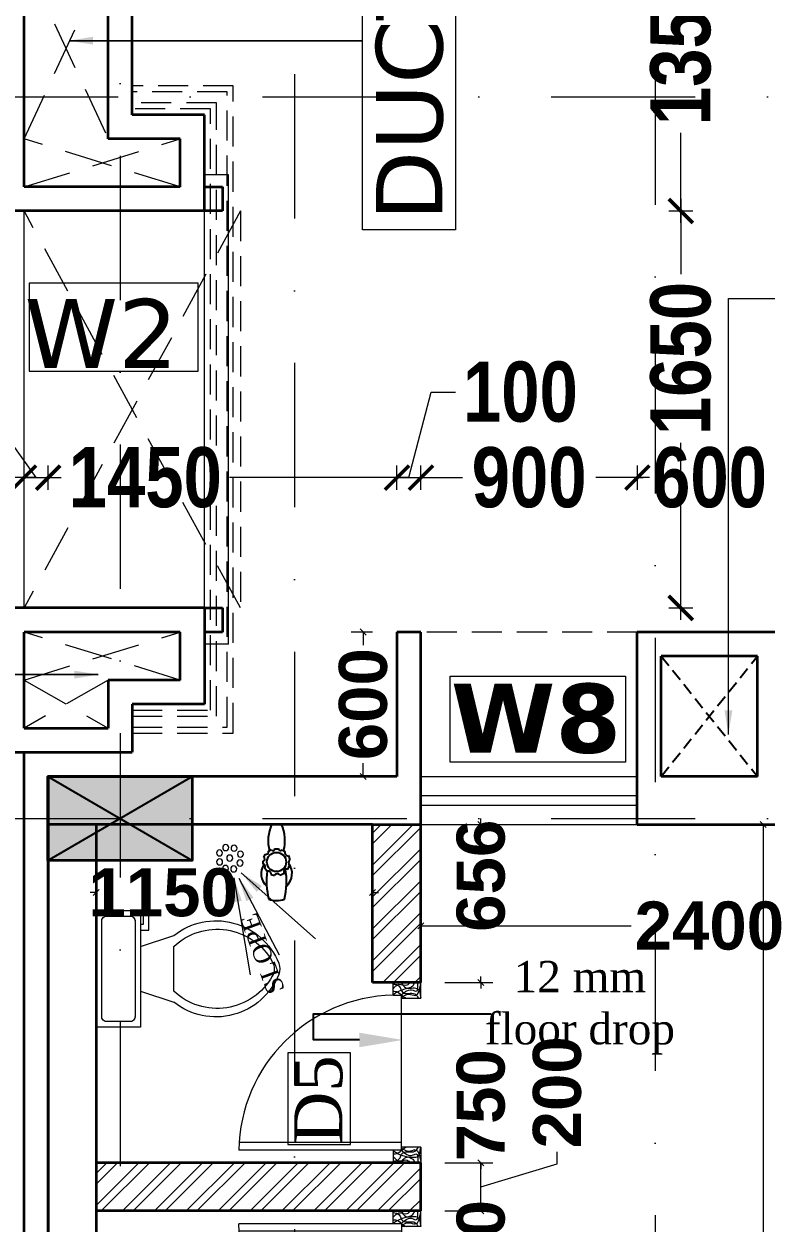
# Model space of a CAD drawing. Header units: millimetres. Extents: x -3092162 to 4513894, y -12317808 to 1849994.
# Drawn here: x -387959 to -384874, y -5824667 to -5819679 of the extents above; entities that cross this region are included whole.
import ezdxf

# ---------------------------------------------------------------- set-up
doc = ezdxf.new("R2010")
doc.units = ezdxf.units.MM
doc.header["$LTSCALE"] = 2
doc.header["$MEASUREMENT"] = 0
doc.header["$PDMODE"] = 34
doc.header["$PDSIZE"] = 500
for name, pattern in [('DASHDOT', [1, 0.5, -0.25, 0, -0.25]), ('DASHED2', [0.375, 0.25, -0.125]), ('HIDDEN', [0.375, 0.25, -0.125])]:
    doc.linetypes.add(name, pattern=pattern)
for name, color, linetype, lineweight in [('AREA AA', 162, 'Continuous', 20), ('ARROW', 7, 'Continuous', 25), ('coloumn', 10, 'Continuous', 35), ('D DIM', 250, 'Continuous', 9), ('D5', 10, 'Continuous', 5), ('DOOR', 27, 'Continuous', 5), ('DUCT', 37, 'Continuous', 35), ('expen. jt.', 130, 'Continuous', 35), ('FIXTURE', 252, 'Continuous', 0), ('glass', 5, 'Continuous', 15), ('GRID', 251, 'DASHDOT', 5), ('hatch toilet', 42, 'Continuous', 9), ('PROJ', 251, 'HIDDEN', 5), ('SILL', 74, 'Continuous', 9), ('tap', 97, 'Continuous', 25), ('taxe', 7, 'Continuous', 9), ('toi.dim.', 214, 'Continuous', 9), ('VENTI', 162, 'Continuous', 5), ('W2', 162, 'Continuous', 5), ('WAll', 250, 'Continuous', 35)]:
    doc.layers.add(name, color=color, linetype=linetype, lineweight=lineweight)
doc.layers.add('DOT', color=7, linetype='DASHED2', lineweight=0, true_color=0x89067c)
doc.layers.add('duct text', color=7, linetype='Continuous', lineweight=5, true_color=0x30182a)
doc.styles.add('door', font='arial.ttf', dxfattribs={"height": 70})
doc.styles.add('INNER DIM', font='ARIALNB.TTF', dxfattribs={"height": 250})
doc.styles.add('int dim', font='arialbd.ttf', dxfattribs={"height": 200})
doc.styles.get("Standard").update_dxf_attribs({"font": 'times.ttf', "height": 500})
doc.styles.add('style2', font='verdana.ttf')
doc.dimstyles.new('DOOR', dxfattribs={"dimtxt": 100, "dimasz": 100, "dimexe": 25, "dimexo": 50, "dimgap": 25, "dimtad": 0, "dimtih": 1, "dimtoh": 1, "dimdec": 0, "dimzin": 3, "dimdsep": 46, "dimtxsty": 'door', "dimblk": 'OBLIQUE', "dimcen": 200, "dimclrd": 256, "dimclre": 256, "dimclrt": 256, "dimadec": 0, "dimazin": 0, "dimtfac": 1, "dimtdec": 0, "dimtofl": 0, "dimtmove": 2, "dimatfit": 3, "dimfxl": 300, "dimfxlon": 1, "dimfrac": 1, "dimtolj": 1, "dimtzin": 0, "dimlwd": -1, "dimlwe": -1, "dimarcsym": 0})
doc.dimstyles.new('toilet detail', dxfattribs={"dimtxt": 150, "dimasz": 25, "dimexe": 50, "dimexo": 100, "dimgap": 25, "dimtad": 0, "dimdec": 0, "dimzin": 3, "dimdsep": 46, "dimtxsty": 'int dim', "dimblk": 'OBLIQUE', "dimcen": 90, "dimclrd": 214, "dimclre": 214, "dimclrt": 256, "dimadec": 0, "dimazin": 0, "dimtfac": 1, "dimtdec": 0, "dimtofl": 0, "dimtmove": 1, "dimatfit": 3, "dimfxl": 1, "dimfrac": 1, "dimtolj": 1, "dimtzin": 0, "dimlwd": -1, "dimlwe": -1, "dimarcsym": 1})
pattern_1 = [(45, (1180935.43, -187302.33), (-66.2912607, 66.2912607), []), (45, (1180979.62, -187302.33), (-66.2912607, 66.2912607), [])]

# ---------------------------------------------------------------- blocks, each defined once
blk = doc.blocks.new('_Oblique')
at = {"color": 0, "linetype": 'ByBlock', "lineweight": -2}
blk.add_line((-0.5, -0.5), (0.5, 0.5), dxfattribs=at)
blk = doc.blocks.new('Toilet - top')
for p, q in [((9.75, -4.5), (9.75, -1.5)), ((-4.87, -6.37), (-3.37, -6.37)), ((-4.87, -7.12), (-4.87, -6.37)), ((-3.37, -6.37), (-3.37, -6)), ((-2.62, -6), (-2.62, -7.12)), ((-0.37, -6), (-1.87, -10.5)), ((5.63, -6), (7.13, -10.5)), ((-2.62, -7.12), (-4.87, -7.12)), ((5.63, -10.5), (-0.37, -10.5))]:
    blk.add_line(p, q)
blk.add_lwpolyline([(10.5, -6), (10.5, 0), (-5.25, 0), (-5.25, -6)], close=True)
for points in [[(-4.5, -1.5), (-4.5, -4.5)], [(9, -0.75), (-3.75, -0.75)], [(-3.75, -5.25), (9, -5.25)]]:
    blk.add_lwpolyline(points)
for centre, radius, start, end in [((-3.84, -1.41), 0.663, 81.8699, 188.1301), ((9.09, -1.41), 0.663, 351.8699, 98.1301), ((-3.84, -4.59), 0.663, 171.8699, 278.1301), ((9.09, -4.59), 0.663, 261.8699, 8.1301), ((5.26, -16.19), 9.13, 141.4691, 248.2606), ((5.77, -16.36), 8.5, 136.3677, 240.998), ((-0.01, -16.19), 9.13, 291.7393, 38.5307), ((-0.52, -16.36), 8.5, 299.0018, 43.6321), ((2.63, -22.05), 2, 240.998, 299.0018), ((2.63, -22.81), 2, 248.2606, 291.7393)]:
    blk.add_arc(centre, radius, start, end)
blk = doc.blocks.new('A$C3DC14F32')
at = {"layer": 'DOOR', "ltscale": 100}
for p, q in [((53, 115), (53, 756.7)), ((84, 80), (84, 755.4)), ((0, 0), (0, 115)), ((53, 115), (0, 115)), ((53, 80), (53, 115)), ((697, 115), (697, 80)), ((697, 115), (750, 115)), ((750, 115), (750, 0)), ((53, 80), (697, 80)), ((65, 0), (65, 80)), ((685, 80), (685, 0)), ((65, 0), (0, 0)), ((685, 0), (750, 0))]:
    blk.add_line(p, q, dxfattribs=at)
blk.add_arc((40.3, 100), 656.9, 1.3077, 88.8934, dxfattribs=at)
for points in [[(50, 115), (28.5, 70), (14.5, 33.5), (0, 24)], [(26.5, 115), (8, 91.5), (10.5, 56), (0, 44.5)], [(7, 115), (15, 90.5), (41.5, 75), (48, 24.5), (65, 10)], [(37, 115), (40, 96), (56, 76), (65, 61)], [(743, 115), (735, 90.5), (708.5, 75), (702, 24.5), (685, 10)], [(713, 115), (710, 96), (694, 76), (685, 61)], [(700, 115), (721.5, 70), (735.5, 33.5), (750, 24)], [(723.5, 115), (742, 91.5), (739.5, 56), (750, 44.5)], [(53, 82), (32.5, 31.5), (37, 21), (0, 12)], [(0, 81), (22.5, 62.5), (25, 15), (65, 0)], [(62, 80), (49, 49), (54, 23.5), (4, 0)], [(750, 81), (727.5, 62.5), (725, 15), (685, 0)], [(688, 80), (701, 49), (696, 23.5), (746, 0)], [(697, 82), (717.5, 31.5), (713, 21), (750, 12)]]:
    blk.add_spline(points, degree=3, dxfattribs=at)
blk = doc.blocks.new('ARROW')
at = {"layer": 'ARROW', "ltscale": 100}
blk.add_lwpolyline([(-1532755.5, -5576976), (-1532946.2, -5576976), (-1532946.2, -5576867.4), (-1532208.5, -5576867.4)], dxfattribs=at)
blk.add_solid([(-1532755.5, -5576946), (-1532575.5, -5576976), (-1532755.5, -5577006)], dxfattribs=at)
blk = doc.blocks.new('14')
at = {"layer": 'FIXTURE', "ltscale": 15000}
for centre in [(-57, 27.9), (-38.2, 36), (-20.2, 27), (-64.7, 9.5), (-38.1, 9.5), (-12.1, 9.5), (-57, -7.8), (-38.2, -15.3), (-18.6, -8.4)]:
    blk.add_circle(centre, 6.97, dxfattribs=at)
blk = doc.blocks.new('ryr')
at = {"layer": 'tap', "ltscale": 100}
for p, q in [((1982569, -4956357.8), (1982576.1, -4956352.9)), ((1982583.7, -4956350.4), (1982590.2, -4956350.1)), ((1982598.2, -4956351.9), (1982604.6, -4956355.3)), ((1982610.7, -4956361.3), (1982614, -4956367.1)), ((1982562.6, -4956366.8), (1982560.6, -4956373.7)), ((1982561.1, -4956384.7), (1982565.1, -4956394.4)), ((1982613.7, -4956389.8), (1982610.1, -4956395.6)), ((1982616, -4956374.1), (1982616, -4956381.8)), ((1982666.3, -4956367.8), (1982666.3, -4956388.4)), ((1982572.8, -4956401.4), (1982582.2, -4956405.4)), ((1982601.5, -4956402.7), (1982592.8, -4956405.7))]:
    blk.add_line(p, q, dxfattribs=at)
blk.add_circle((1982588.3, -4956378.1), 20, dxfattribs=at)
for centre, radius, start, end in [((1982556.2, -4956378.1), 48, 160.1952, 199.8048), ((1982547.7, -4956509), 151.7, 81.7623, 103.9834), ((1982564.4, -4956380.5), 34.6, 56.5528, 138.7143), ((1982563.2, -4956360.5), 6.39, 264.6602, 25.1394), ((1982579.4, -4956350.2), 4.3, 217.9729, 357.2544), ((1982594.6, -4956348.9), 4.62, 195.6991, 319.6996), ((1982608.8, -4956357.1), 4.58, 156.5927, 294.6638), ((1982633.1, -4956440.8), 80.2, 65.5625, 105.3327), ((1982556.9, -4956379.4), 6.73, 307.8899, 56.9197), ((1982615.4, -4956370.5), 3.66, 111.8615, 279.3097), ((1982633.1, -4956315.4), 80.2, 254.6673, 294.4375), ((1982616.8, -4956386.3), 4.61, 99.2597, 228.4484), ((1982547.7, -4956247.1), 151.7, 256.0166, 279.8379), ((1982564.4, -4956375.7), 34.6, 221.3317, 306.2699), ((1982568.6, -4956398.3), 5.26, 323.2148, 132.0605), ((1982587.4, -4956410.2), 7.04, 39.9617, 136.8268), ((1982588.3, -4956378.1), 28, 279.2436, 279.2439), ((1982607.8, -4956401.6), 6.38, 69.0303, 190.3369)]:
    blk.add_arc(centre, radius, start, end, dxfattribs=at)
blk = doc.blocks.new('*D292')
at = {"layer": 'Defpoints', "color": 0, "lineweight": 50, "ltscale": 100, "transparency": 16777216}
for p in [(-385109.7, -5823006.2), (-384886.4, -5823006.2), (-385108.8, -5827456.2)]:
    blk.add_point(p, dxfattribs=at)
at = {"layer": 'toi.dim.', "color": 214, "ltscale": 100, "transparency": 16777216}
for p, q in [((-385009.7, -5823006.2), (-384836.4, -5823006.2)), ((-384886.4, -5823006.2), (-384886.4, -5824904.9)), ((-384886.4, -5827456.2), (-384886.4, -5825557.5)), ((-385008.8, -5827456.2), (-384836.4, -5827456.2))]:
    blk.add_line(p, q, dxfattribs=at)
at = {"layer": 'toi.dim.', "color": 214, "ltscale": 100, "transparency": 16777216, "xscale": 25, "yscale": 25, "zscale": 25}
for p, rotation in [((-384886.4, -5823006.2), 90), ((-384886.4, -5827456.2), 270)]:
    blk.add_blockref('_Oblique', p, dxfattribs=dict(at, rotation=rotation))
at = {"layer": 'toi.dim.', "ltscale": 100, "transparency": 16777216, "insert": (-384886.4, -5825231.2), "char_height": 200, "attachment_point": 5, "rotation": 90, "style": 'int dim'}
blk.add_mtext('\\A1;4450', dxfattribs=at)
blk = doc.blocks.new('*D277')
at = {"layer": 'Defpoints', "color": 0, "lineweight": 50, "ltscale": 100, "transparency": 16777216}
for p in [(-386309.7, -5824612.4), (-386059.3, -5824612.4), (-386309.7, -5825362.4)]:
    blk.add_point(p, dxfattribs=at)
at = {"layer": 'toi.dim.', "color": 214, "ltscale": 100, "transparency": 16777216}
for p, q in [((-386209.7, -5824612.4), (-386009.3, -5824612.4)), ((-386059.3, -5824612.4), (-386059.3, -5824587.4)), ((-386209.7, -5825362.4), (-386009.3, -5825362.4)), ((-386059.3, -5825362.4), (-386059.3, -5825387.4))]:
    blk.add_line(p, q, dxfattribs=at)
at = {"layer": 'toi.dim.', "color": 214, "ltscale": 100, "transparency": 16777216, "xscale": 25, "yscale": 25, "zscale": 25}
for p, rotation in [((-386059.3, -5824612.4), 270), ((-386059.3, -5825362.4), 90)]:
    blk.add_blockref('_Oblique', p, dxfattribs=dict(at, rotation=rotation))
at = {"layer": 'toi.dim.', "ltscale": 100, "transparency": 16777216, "insert": (-386059.3, -5824799.9), "char_height": 200, "attachment_point": 5, "rotation": 90, "style": 'int dim'}
blk.add_mtext('\\A1;750', dxfattribs=at)
blk = doc.blocks.new('*D278')
at = {"layer": 'Defpoints', "color": 0, "lineweight": 50, "ltscale": 100, "transparency": 16777216}
for p in [(-386309.7, -5824412.4), (-386059.3, -5824412.4), (-386309.7, -5824612.4)]:
    blk.add_point(p, dxfattribs=at)
at = {"layer": 'toi.dim.', "color": 214, "ltscale": 100, "transparency": 16777216}
for p, q in [((-385742.1, -5824417.3), (-385742.1, -5824367.3)), ((-386209.7, -5824412.4), (-386009.3, -5824412.4)), ((-386059.3, -5824612.4), (-386059.3, -5824412.4)), ((-386059.3, -5824512.4), (-385742.1, -5824417.3)), ((-386209.7, -5824612.4), (-386009.3, -5824612.4))]:
    blk.add_line(p, q, dxfattribs=at)
at = {"layer": 'toi.dim.', "color": 214, "ltscale": 100, "transparency": 16777216, "xscale": 25, "yscale": 25, "zscale": 25}
for p, rotation in [((-386059.3, -5824412.4), 90), ((-386059.3, -5824612.4), 270)]:
    blk.add_blockref('_Oblique', p, dxfattribs=dict(at, rotation=rotation))
at = {"layer": 'toi.dim.', "ltscale": 100, "transparency": 16777216, "insert": (-385742.1, -5824119.6), "char_height": 200, "attachment_point": 5, "rotation": 90, "style": 'int dim'}
blk.add_mtext('\\A1;200', dxfattribs=at)
blk = doc.blocks.new('*D279')
at = {"layer": 'Defpoints', "color": 0, "lineweight": 50, "ltscale": 100, "transparency": 16777216}
for p in [(-386309.7, -5823662.4), (-386059.3, -5823662.4), (-386309.7, -5824412.4)]:
    blk.add_point(p, dxfattribs=at)
at = {"layer": 'toi.dim.', "color": 214, "ltscale": 100, "transparency": 16777216}
for p, q in [((-386059.3, -5823662.4), (-386059.3, -5823637.4)), ((-386209.7, -5823662.4), (-386009.3, -5823662.4)), ((-386209.7, -5824412.4), (-386009.3, -5824412.4)), ((-386059.3, -5824412.4), (-386059.3, -5824437.4))]:
    blk.add_line(p, q, dxfattribs=at)
at = {"layer": 'toi.dim.', "color": 214, "ltscale": 100, "transparency": 16777216, "xscale": 25, "yscale": 25, "zscale": 25}
for p, rotation in [((-386059.3, -5823662.4), 270), ((-386059.3, -5824412.4), 90)]:
    blk.add_blockref('_Oblique', p, dxfattribs=dict(at, rotation=rotation))
at = {"layer": 'toi.dim.', "ltscale": 100, "transparency": 16777216, "insert": (-386059.3, -5824173.1), "char_height": 200, "attachment_point": 5, "rotation": 90, "style": 'int dim'}
blk.add_mtext('\\A1;750', dxfattribs=at)
blk = doc.blocks.new('*D299')
at = {"layer": 'Defpoints', "color": 0, "lineweight": 50, "ltscale": 100, "transparency": 16777216}
for p in [(-386309.7, -5823006.2), (-386059.3, -5823006.2), (-386309.7, -5823662.4)]:
    blk.add_point(p, dxfattribs=at)
at = {"layer": 'toi.dim.', "color": 214, "ltscale": 100, "transparency": 16777216}
for p, q in [((-386059.3, -5823006.2), (-386059.3, -5822981.2)), ((-386209.7, -5823006.2), (-386009.3, -5823006.2)), ((-386209.7, -5823662.4), (-386009.3, -5823662.4)), ((-386059.3, -5823662.4), (-386059.3, -5823687.4))]:
    blk.add_line(p, q, dxfattribs=at)
at = {"layer": 'toi.dim.', "color": 214, "ltscale": 100, "transparency": 16777216, "xscale": 25, "yscale": 25, "zscale": 25}
for p, rotation in [((-386059.3, -5823006.2), 270), ((-386059.3, -5823662.4), 90)]:
    blk.add_blockref('_Oblique', p, dxfattribs=dict(at, rotation=rotation))
at = {"layer": 'toi.dim.', "ltscale": 100, "transparency": 16777216, "insert": (-386059.3, -5823219.3), "char_height": 200, "attachment_point": 5, "rotation": 90, "style": 'int dim'}
blk.add_mtext('\\A1;656', dxfattribs=at)
blk = doc.blocks.new('*D334')
at = {"layer": 'Defpoints', "color": 0, "lineweight": 50, "ltscale": 100, "transparency": 16777216}
for p in [(-387659.3, -5823261.9), (-386509.7, -5823261.9), (-386509.7, -5823289.3)]:
    blk.add_point(p, dxfattribs=at)
at = {"layer": 'toi.dim.', "color": 214, "ltscale": 100, "transparency": 16777216}
for p, q in [((-387659.3, -5823289.3), (-387684.3, -5823289.3)), ((-386509.7, -5823289.3), (-386484.7, -5823289.3)), ((-387659.3, -5823361.9), (-387659.3, -5823339.3)), ((-386509.7, -5823361.9), (-386509.7, -5823339.3))]:
    blk.add_line(p, q, dxfattribs=at)
at = {"layer": 'toi.dim.', "color": 214, "ltscale": 100, "transparency": 16777216, "xscale": 25, "yscale": 25, "zscale": 25}
blk.add_blockref('_Oblique', (-387659.3, -5823289.3), dxfattribs=at)
at = {"layer": 'toi.dim.', "color": 214, "ltscale": 100, "transparency": 16777216, "xscale": 25, "yscale": 25, "zscale": 25, "rotation": 180}
blk.add_blockref('_Oblique', (-386509.7, -5823289.3), dxfattribs=at)
at = {"layer": 'toi.dim.', "ltscale": 100, "transparency": 16777216, "insert": (-387380.8, -5823289.3), "char_height": 200, "attachment_point": 5, "style": 'int dim'}
blk.add_mtext('\\A1;1150', dxfattribs=at)
blk = doc.blocks.new('*D339')
at = {"layer": 'Defpoints', "color": 0, "lineweight": 50, "ltscale": 100, "transparency": 16777216}
for p in [(-386309.7, -5823287.8), (-383909.7, -5823427.7), (-383909.7, -5823427.7)]:
    blk.add_point(p, dxfattribs=at)
at = {"layer": 'toi.dim.', "color": 214, "ltscale": 100, "transparency": 16777216}
for p, q in [((-386309.7, -5823387.8), (-386309.7, -5823477.7)), ((-386309.7, -5823427.7), (-385435.1, -5823427.7)), ((-383909.7, -5823427.7), (-384784.3, -5823427.7)), ((-383909.7, -5823527.7), (-383909.7, -5823477.7))]:
    blk.add_line(p, q, dxfattribs=at)
at = {"layer": 'toi.dim.', "color": 214, "ltscale": 100, "transparency": 16777216, "xscale": 25, "yscale": 25, "zscale": 25, "rotation": 180}
blk.add_blockref('_Oblique', (-386309.7, -5823427.7), dxfattribs=at)
at = {"layer": 'toi.dim.', "color": 214, "ltscale": 100, "transparency": 16777216, "xscale": 25, "yscale": 25, "zscale": 25}
blk.add_blockref('_Oblique', (-383909.7, -5823427.7), dxfattribs=at)
at = {"layer": 'toi.dim.', "ltscale": 100, "transparency": 16777216, "insert": (-385109.7, -5823427.7), "char_height": 200, "attachment_point": 5, "style": 'int dim'}
blk.add_mtext('\\A1;2400', dxfattribs=at)
blk = doc.blocks.new('*D345')
at = {"layer": 'Defpoints', "color": 0, "lineweight": 50, "ltscale": 100, "transparency": 16777216}
for p in [(-386548.8, -5822206.2), (-386409.7, -5822206.2), (-386409.7, -5822806.2)]:
    blk.add_point(p, dxfattribs=at)
at = {"layer": 'toi.dim.', "color": 214, "ltscale": 100, "transparency": 16777216}
for p, q in [((-386509.7, -5822206.2), (-386598.8, -5822206.2)), ((-386548.8, -5822206.2), (-386548.8, -5822260.9)), ((-386548.8, -5822806.2), (-386548.8, -5822751.5)), ((-386509.7, -5822806.2), (-386598.8, -5822806.2))]:
    blk.add_line(p, q, dxfattribs=at)
at = {"layer": 'toi.dim.', "color": 214, "ltscale": 100, "transparency": 16777216, "xscale": 25, "yscale": 25, "zscale": 25}
for p, rotation in [((-386548.8, -5822206.2), 90), ((-386548.8, -5822806.2), 270)]:
    blk.add_blockref('_Oblique', p, dxfattribs=dict(at, rotation=rotation))
at = {"layer": 'toi.dim.', "ltscale": 100, "transparency": 16777216, "insert": (-386548.8, -5822506.2), "char_height": 200, "attachment_point": 5, "rotation": 90, "style": 'int dim'}
blk.add_mtext('\\A1;600', dxfattribs=at)
blk = doc.blocks.new('_ArchTick')
at = {"color": 0, "linetype": 'ByBlock', "const_width": 0.15}
blk.add_lwpolyline([(-0.5, -0.5), (0.5, 0.5)], dxfattribs=at)

msp = doc.modelspace()

# ---------------------------------------------------------------- hatches: boundary and pattern name
at = {"layer": 'coloumn', "ltscale": 100}
msp.add_hatch(color=256, dxfattribs=at).paths.add_polyline_path([(-387259.7, -5822806.2), (-387259.7, -5823156.2), (-387859.7, -5823156.2), (-387859.7, -5822806.2)])
at = {"layer": 'hatch toilet', "ltscale": 100}
h = msp.add_hatch(dxfattribs=at)
h.set_pattern_fill('ANSI32', color=256, scale=250, style=0)
h.set_pattern_definition(pattern_1)
h.paths.add_polyline_path([(-386309.7, -5823006.2), (-386509.7, -5823006.2), (-386509.7, -5823662.4), (-386424.7, -5823662.4), (-386424.7, -5823662.4), (-386309.7, -5823662.4)])
h = msp.add_hatch(dxfattribs=at)
h.set_pattern_fill('ANSI32', color=256, scale=250, style=0)
h.set_pattern_definition(pattern_1)
h.paths.add_polyline_path([(-387659.3, -5824412.4), (-387659.3, -5824612.4), (-386309.7, -5824612.4), (-386309.7, -5824412.4)])

# ---------------------------------------------------------------- linework, layer by layer
at = {"layer": 'coloumn', "lineweight": 25, "ltscale": 100}
for p, q in [((-387859.7, -5823156.2), (-387259.7, -5822806.2)), ((-387859.7, -5822806.2), (-387259.7, -5823156.2))]:
    msp.add_line(p, q, dxfattribs=at)
at = {"layer": 'coloumn', "ltscale": 100}
msp.add_lwpolyline([(-387259.7, -5822806.2), (-387259.7, -5823156.2), (-387859.7, -5823156.2), (-387859.7, -5822806.2)], close=True, dxfattribs=at)
at = {"layer": 'D DIM', "ltscale": 100}
for p, q in [((-385228.5, -5820506.2), (-385228.5, -5820131.4)), ((-385228.5, -5820406.2), (-385228.5, -5820719.3)), ((-385278.5, -5820456.2), (-385178.5, -5820456.2)), ((-385278.5, -5820456.2), (-385178.5, -5820456.2)), ((-387908.9, -5821564.6), (-388427.4, -5820836.3)), ((-386358.7, -5821564.6), (-386265.8, -5821208.8)), ((-386265.8, -5821208.8), (-386165.8, -5821208.8)), ((-385228.5, -5822156.2), (-385228.5, -5821419.7)), ((-387958.9, -5821614.6), (-387958.9, -5821514.6)), ((-387958.9, -5821614.6), (-387958.9, -5821514.6)), ((-387858.9, -5821614.6), (-387858.9, -5821514.6)), ((-387858.9, -5821614.6), (-387858.9, -5821514.6)), ((-386408.5, -5821614.6), (-386408.5, -5821514.6)), ((-386408.5, -5821614.6), (-386408.5, -5821514.6)), ((-386308.9, -5821614.6), (-386308.9, -5821514.6)), ((-386308.9, -5821614.6), (-386308.9, -5821514.6)), ((-385408.9, -5821614.6), (-385408.9, -5821514.6)), ((-385408.9, -5821614.6), (-385408.9, -5821514.6)), ((-387908.9, -5821564.6), (-388208.9, -5821564.6)), ((-387958.9, -5821564.6), (-387858.9, -5821564.6)), ((-387958.9, -5821564.6), (-387858.9, -5821564.6)), ((-387908.9, -5821564.6), (-387805.3, -5821564.6)), ((-386358.5, -5821564.6), (-387104.9, -5821564.6)), ((-386408.5, -5821564.6), (-386308.9, -5821564.6)), ((-386408.5, -5821564.6), (-386308.9, -5821564.6)), ((-386358.9, -5821564.6), (-386136.3, -5821564.6)), ((-385358.9, -5821564.6), (-385581.5, -5821564.6)), ((-385408.9, -5821564.6), (-385384.8, -5821564.6)), ((-385278.5, -5822106.2), (-385178.5, -5822106.2))]:
    msp.add_line(p, q, dxfattribs=at)
at = {"layer": 'D5'}
msp.add_lwpolyline([(-386863, -5823955.8), (-386863, -5824336.3), (-386602.4, -5824336.3), (-386602.4, -5823955.8)], close=True, dxfattribs=at)
at = {"layer": 'DOT', "ltscale": 400}
for p, q in [((-387959.3, -5819406.2), (-387609.3, -5820156.2)), ((-387959.3, -5820156.2), (-387609.3, -5819406.2)), ((-387959.3, -5820356.2), (-387309.3, -5820156.2)), ((-387309.3, -5820356.2), (-387959.3, -5820156.2)), ((-387059.3, -5822106.2), (-387959.3, -5820456.2)), ((-387059.3, -5820456.2), (-387959.3, -5822106.2)), ((-387959.3, -5822406.2), (-387309.3, -5822206.2)), ((-387309.3, -5822406.2), (-387959.3, -5822206.2)), ((-387609.3, -5822406.2), (-387959.3, -5822606.2)), ((-387959.3, -5822406.2), (-387609.3, -5822606.2))]:
    msp.add_line(p, q, dxfattribs=at)
at = {"layer": 'DOT', "lineweight": 25, "ltscale": 100}
for p, q in [((-385309.7, -5822306.2), (-384909.7, -5822806.2)), ((-385309.7, -5822806.2), (-384909.7, -5822306.2))]:
    msp.add_line(p, q, dxfattribs=at)
at = {"layer": 'DUCT', "ltscale": 100}
for p, q in [((-387959.3, -5820356.2), (-387959.3, -5819206.2)), ((-387609.3, -5820156.2), (-387609.3, -5819406.2)), ((-387509.3, -5820056.2), (-387509.3, -5819506.2)), ((-387209.3, -5820056.2), (-387509.3, -5820056.2)), ((-387209.3, -5820456.2), (-387209.3, -5820056.2)), ((-387309.3, -5820156.2), (-387609.3, -5820156.2)), ((-387309.3, -5820356.2), (-387309.3, -5820156.2)), ((-387309.3, -5820356.2), (-387959.3, -5820356.2)), ((-387209.3, -5820356.2), (-387134.3, -5820356.2)), ((-387134.3, -5820356.2), (-387134.3, -5820456.2)), ((-387209.3, -5820456.2), (-388159.3, -5820456.2)), ((-387134.3, -5820456.2), (-387209.3, -5820456.2)), ((-387209.3, -5822106.2), (-388159.3, -5822106.2)), ((-387209.3, -5822106.2), (-387209.3, -5822506.2)), ((-387209.3, -5822106.2), (-387134.3, -5822106.2)), ((-387134.3, -5822106.2), (-387134.3, -5822206.2)), ((-387959.3, -5822606.2), (-387959.3, -5822206.2)), ((-387459.3, -5822206.2), (-387959.3, -5822206.2)), ((-387309.3, -5822206.2), (-387959.3, -5822206.2)), ((-387309.3, -5822406.2), (-387309.3, -5822206.2)), ((-387134.3, -5822206.2), (-387209.3, -5822206.2)), ((-387609.3, -5822406.2), (-387609.3, -5822606.2)), ((-387309.3, -5822406.2), (-387609.3, -5822406.2)), ((-387509.3, -5822506.2), (-387509.3, -5822706.2)), ((-387209.3, -5822506.2), (-387509.3, -5822506.2)), ((-387959.3, -5822606.2), (-387609.3, -5822606.2)), ((-388159.3, -5822706.2), (-387509.3, -5822706.2)), ((-387609.3, -5822806.2), (-387859.3, -5822806.2)), ((-387859.3, -5823006.2), (-387859.3, -5822806.2)), ((-387659.3, -5823006.2), (-387859.3, -5823006.2))]:
    msp.add_line(p, q, dxfattribs=at)
at = {"layer": 'duct text', "ltscale": 0.1}
msp.add_lwpolyline([(-386551.6, -5820534.7), (-386551.6, -5818962.2), (-386165.4, -5818962.2), (-386165.4, -5820534.7)], close=True, dxfattribs=at)
at = {"layer": 'expen. jt.', "ltscale": 100}
for p, q in [((-387959.4, -5835006.2), (-387959.3, -5822706.2)), ((-387859.3, -5835206.2), (-387859.3, -5822806.2))]:
    msp.add_line(p, q, dxfattribs=at)
at = {"layer": 'glass', "ltscale": 100}
for p, q in [((-386309.8, -5822886.2), (-385409.8, -5822886.2)), ((-386309.8, -5822926.2), (-385409.8, -5822926.2))]:
    msp.add_line(p, q, dxfattribs=at)
at = {"layer": 'GRID', "color": 5, "ltscale": 600}
for p, q in [((-387559.7, -5805825.2), (-387559.7, -5894627.3)), ((-386834.7, -5806686.7), (-386834.7, -5893768.1)), ((-385334.3, -5807829.3), (-385334.3, -5892623.2))]:
    msp.add_line(p, q, dxfattribs=at)
at = {"layer": 'GRID', "color": 6, "ltscale": 600}
for p, q in [((-460174.2, -5819981.2), (-367334.7, -5819981.2)), ((-460174.2, -5822981.2), (-367334.7, -5822981.2))]:
    msp.add_line(p, q, dxfattribs=at)
at = {"layer": 'PROJ', "ltscale": 250}
for p, q in [((-387089.3, -5819936.2), (-387509.3, -5819936.2)), ((-387089.3, -5822626.2), (-387089.3, -5819936.2)), ((-387114.3, -5819961.2), (-387509.3, -5819961.2)), ((-387114.3, -5822601.2), (-387114.3, -5819961.2)), ((-387159.3, -5820006.2), (-387509.3, -5820006.2)), ((-387184.3, -5820031.2), (-387509.3, -5820031.2)), ((-387184.3, -5822531.2), (-387184.3, -5820031.2)), ((-387159.3, -5822556.2), (-387159.3, -5820006.2)), ((-387209.3, -5820056.2), (-387359.3, -5820056.2)), ((-387209.3, -5822506.2), (-387209.3, -5820056.2)), ((-387209.3, -5822106.2), (-387209.3, -5820456.2)), ((-387059.3, -5820456.2), (-387059.3, -5822106.2)), ((-385409.7, -5822206.2), (-386309.7, -5822206.2)), ((-387509.3, -5822531.2), (-387184.3, -5822531.2)), ((-387509.3, -5822556.2), (-387159.3, -5822556.2)), ((-387509.3, -5822601.2), (-387114.3, -5822601.2)), ((-387509.3, -5822626.2), (-387089.3, -5822626.2))]:
    msp.add_line(p, q, dxfattribs=at)
at = {"layer": 'SILL', "ltscale": 100}
for p, q in [((-387109.3, -5820306.6), (-387209.3, -5820306.6)), ((-387109.3, -5822256.2), (-387109.3, -5820306.6)), ((-387959.3, -5822106.2), (-387959.3, -5820456.2)), ((-387209.3, -5822106.2), (-387209.3, -5820456.2)), ((-387109.3, -5822256.2), (-387209.3, -5822256.2)), ((-386309.7, -5822806.2), (-385409.7, -5822806.2)), ((-386309.7, -5823006.2), (-385409.7, -5823006.2))]:
    msp.add_line(p, q, dxfattribs=at)
at = {"layer": 'VENTI', "ltscale": 100}
msp.add_lwpolyline([(-385458.4, -5822746.9), (-386188, -5822746.9), (-386188, -5822389.7), (-385458.4, -5822389.7)], close=True, dxfattribs=at)
at = {"layer": 'W2'}
for p, q in [((-387234.6, -5820756.2), (-387938.4, -5820756.2)), ((-387938.4, -5820756.2), (-387938.4, -5821122.6)), ((-387234.6, -5821122.6), (-387234.6, -5820756.2)), ((-387938.4, -5821122.6), (-387234.6, -5821122.6))]:
    msp.add_line(p, q, dxfattribs=at)
at = {"layer": 'WAll', "ltscale": 100}
for p, q in [((-386309.7, -5822206.2), (-386409.7, -5822206.2)), ((-386409.7, -5822206.2), (-386409.7, -5822806.2)), ((-386309.7, -5823662.4), (-386309.7, -5822206.2)), ((-384809.7, -5822206.2), (-385409.7, -5822206.2)), ((-385409.7, -5823006.2), (-385409.7, -5822206.2)), ((-384909.7, -5822306.2), (-385309.7, -5822306.2)), ((-384909.7, -5822306.2), (-385309.7, -5822306.2)), ((-385309.7, -5822806.2), (-385309.7, -5822306.2)), ((-384909.7, -5822806.2), (-384909.7, -5822306.2)), ((-386409.7, -5822806.2), (-387859.7, -5822806.2)), ((-387859.3, -5822806.2), (-387859.3, -5832156.2)), ((-384909.7, -5822806.2), (-385309.7, -5822806.2)), ((-387659.3, -5823006.2), (-387659.3, -5831956.2)), ((-386509.7, -5823006.2), (-387659.3, -5823006.2)), ((-386509.7, -5823662.4), (-386509.7, -5823006.2)), ((-386509.7, -5823006.2), (-386309.7, -5823006.2)), ((-385409.7, -5823006.2), (-384809.7, -5823006.2)), ((-386309.7, -5823662.4), (-386509.7, -5823662.4)), ((-386309.7, -5824412.4), (-387659.7, -5824412.4)), ((-386309.7, -5824612.4), (-386309.7, -5824412.4)), ((-386309.7, -5824612.4), (-387659.7, -5824612.4))]:
    msp.add_line(p, q, dxfattribs=at)

# ---------------------------------------------------------------- block references
at = {"layer": 'ARROW'}
msp.add_blockref('ARROW', (1146191.1, -246925.9), dxfattribs=at)
at = {"layer": 'D DIM', "ltscale": 100, "xscale": 100, "yscale": 100, "zscale": 100}
for p, rotation in [((-385228.5, -5820456.2), 270), ((-385228.5, -5820456.2), 90), ((-387858.9, -5821564.6), 180), ((-386308.9, -5821564.6), 180), ((-385228.5, -5822106.2), 270)]:
    msp.add_blockref('_ArchTick', p, dxfattribs=dict(at, rotation=rotation))
for p in [(-387958.9, -5821564.6), (-386408.5, -5821564.6), (-385408.9, -5821564.6)]:
    msp.add_blockref('_ArchTick', p, dxfattribs=at)
at = {"layer": 'DOOR', "ltscale": 100, "rotation": 89.99949659371384}
msp.add_blockref('A$C3DC14F32', (-386309.7, -5824412.4), dxfattribs=at)
at = {"layer": 'DOOR', "ltscale": 100, "xscale": -1, "rotation": 90.00050340628617}
msp.add_blockref('A$C3DC14F32', (-386309.7, -5824612.4), dxfattribs=at)
at = {"layer": 'FIXTURE', "lineweight": 40, "xscale": 2, "yscale": 2, "zscale": 2, "rotation": 90.00000000000001}
msp.add_blockref('ryr', (-10299665.4, -9788338.8), dxfattribs=at)
at = {"layer": 'FIXTURE', "xscale": -1.8, "yscale": 1.8, "zscale": 1.8, "rotation": 290.471190732132}
msp.add_blockref('14', (-387144.1, -5823087.7), dxfattribs=at)
at = {"layer": 'FIXTURE', "ltscale": 100, "extrusion": (0, 0, -1), "xscale": 30.77059217263013, "yscale": 30.77059217263013, "zscale": -30.7705921728903, "rotation": 270}
msp.add_blockref('Toilet - top', (387659.3, -5823525.4), dxfattribs=at)

# ---------------------------------------------------------------- texts
at = {"layer": 'D DIM', "ltscale": 100, "char_height": 250, "attachment_point": 5, "rotation": 90, "style": 'INNER DIM'}
for s, insert in [('\\A1;1350', (-385228.5, -5819781.2)), ('\\A1;1650', (-385228.5, -5821069.5))]:
    msp.add_mtext(s, dxfattribs=dict(at, insert=insert))
at = {"layer": 'D DIM', "ltscale": 100, "char_height": 250, "attachment_point": 5, "style": 'INNER DIM'}
for s, insert in [('\\A1;100', (-385895.3, -5821208.8)), ('\\A1;1450', (-387455.1, -5821564.6)), ('\\A1;900', (-385858.9, -5821564.6)), ('\\A1;600', (-385108.9, -5821564.6))]:
    msp.add_mtext(s, dxfattribs=dict(at, insert=insert))
at = {"layer": 'D5', "insert": (-386835.9, -5824150.4), "char_height": 200, "width": 464.194, "attachment_point": 2, "rotation": 90}
msp.add_mtext('\\pt2000;D5', dxfattribs=at)
at = {"layer": 'duct text', "ltscale": 0.1, "insert": (-386355, -5819750.1), "char_height": 276.639, "width": 1547.237, "attachment_point": 5, "rotation": 90, "style": 'style2'}
msp.add_mtext('\\pt3043;DUCT-D', dxfattribs=at)
at = {"layer": 'taxe', "color": 0, "insert": (-386932.4, -5823530), "char_height": 75, "attachment_point": 8, "rotation": 110.1018}
msp.add_mtext('SLOPE', dxfattribs=at)
at = {"layer": 'taxe', "color": 0, "insert": (-385647.9, -5823962.3), "char_height": 130, "attachment_point": 8}
msp.add_mtext('12 mm \\Pfloor drop', dxfattribs=at)
at = {"layer": 'VENTI', "ltscale": 100, "insert": (-385830.2, -5822567.3), "char_height": 287, "attachment_point": 5, "style": 'style2'}
msp.add_mtext('\\pt3157;{\\fVerdana|b1|i0|c0|p34;W8}', dxfattribs=at)
at = {"layer": 'W2', "lineweight": 50, "style": 'style2'}
msp.add_text('W2', height=287, dxfattribs=at).set_placement((-387957.5, -5821108.9))

# ---------------------------------------------------------------- dimensions: what is measured, and where the dimension line sits
at = {"layer": 'toi.dim.', "ltscale": 100}
for base, p1, p2, picture, middle in [((-386548.8, -5822206.2), (-386409.7, -5822806.2), (-386409.7, -5822206.2), '*D345', (-386548.8, -5822506.2)), ((-384886.4, -5823006.2), (-385108.8, -5827456.2), (-385109.7, -5823006.2), '*D292', (-384886.4, -5825231.2))]:
    dim = msp.add_linear_dim(base=base, p1=p1, p2=p2, angle=90, dimstyle='toilet detail', dxfattribs=at)
    dim.commit()
    dim.dimension.update_dxf_attribs({"geometry": picture, "text_midpoint": middle})
for base, p1, p2, picture, middle in [((-386059.3, -5823006.2), (-386309.7, -5823662.4), (-386309.7, -5823006.2), '*D299', (-386059.3, -5823219.3)), ((-386059.3, -5823662.4), (-386309.7, -5824412.4), (-386309.7, -5823662.4), '*D279', (-386059.3, -5824173.1)), ((-386059.3, -5824412.4), (-386309.7, -5824612.4), (-386309.7, -5824412.4), '*D278', (-385742.1, -5824342.3)), ((-386059.3, -5824612.4), (-386309.7, -5825362.4), (-386309.7, -5824612.4), '*D277', (-386059.3, -5824799.9))]:
    dim = msp.add_linear_dim(base=base, p1=p1, p2=p2, angle=90, dimstyle='toilet detail', dxfattribs=at)
    dim.commit()
    dim.dimension.update_dxf_attribs({"geometry": picture, "text_midpoint": middle, "dimtype": 160})
for base, p1, p2, picture, middle in [((-386509.7, -5823289.3), (-387659.3, -5823261.9), (-386509.7, -5823261.9), '*D334', (-387380.8, -5823289.3)), ((-383909.7, -5823427.7), (-386309.7, -5823287.8), (-383909.7, -5823427.7), '*D339', (-385109.7, -5823427.7))]:
    dim = msp.add_linear_dim(base=base, p1=p1, p2=p2, dimstyle='toilet detail', dxfattribs=at)
    dim.commit()
    dim.dimension.update_dxf_attribs({"geometry": picture, "text_midpoint": middle, "dimtype": 160})

# ---------------------------------------------------------------- leaders
at = {"layer": 'AREA AA', "ltscale": 100}
for points in [[(-387086.7, -5823227.7), (-387018.5, -5823630.7)], [(-387066.7, -5823229), (-386898.8, -5823547.5)], [(-387055.7, -5823207.7), (-386747.2, -5823481)]]:
    msp.add_leader(points, dimstyle='toilet detail', override={"dimasz": 100, "dimclrd": 256}, dxfattribs=at)
at = {"layer": 'duct text', "ltscale": 0.1}
for points in [[(-387771.9, -5819748.5), (-386551.6, -5819748.5), (-387771.9, -5819748.5)], [(-385030.4, -5822632), (-385030.4, -5820820.2), (-384815.7, -5820820.2)], [(-387650.3, -5822383.2), (-388530.3, -5822383.2), (-387650.3, -5822383.2)]]:
    msp.add_leader(points, dimstyle='DOOR', dxfattribs=at)

doc.saveas('drawing.dxf')
